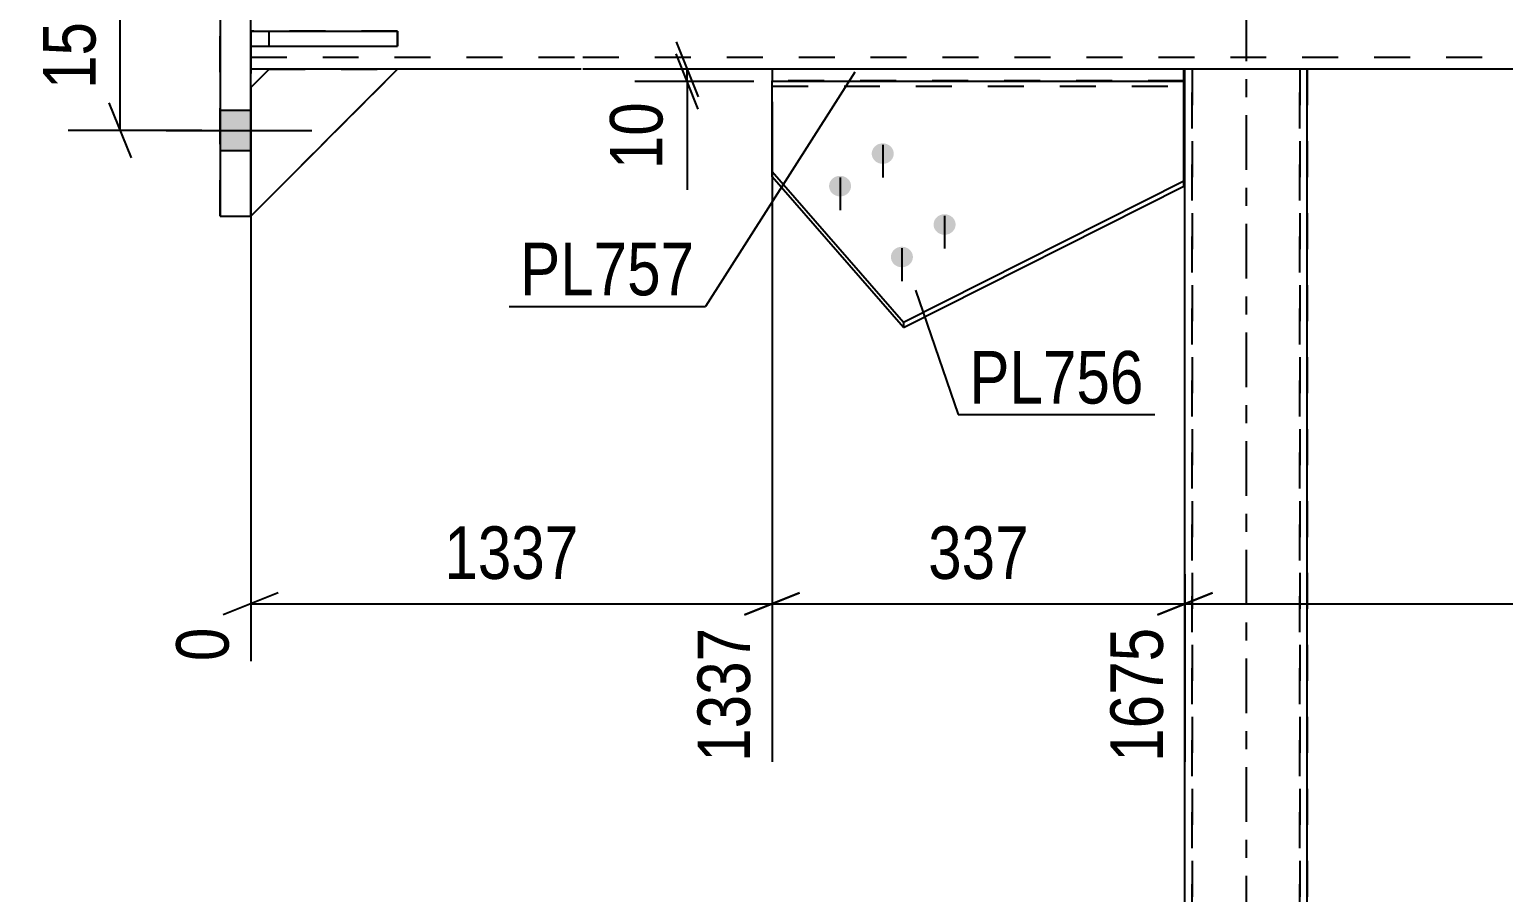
# Model space of a CAD drawing. Header units: millimetres. Extents: x 0 to 1189, y 0 to 841.
# Drawn here: x 79.6 to 160, y 127 to 174 of the extents above; entities that cross this region are included whole.
import ezdxf

# ---------------------------------------------------------------- set-up
doc = ezdxf.new("R2010")
doc.units = ezdxf.units.MM
doc.linetypes.add('DXK_LINE_DOT2', pattern=[3.9198, 1.9599, -1.9599])
doc.linetypes.add('DXK_LINE_DOT3', pattern=[5.9187, 2.979, -0.9799, 0.9799, -0.9799])
doc.styles.add('Arial Narrow', font='ARIALN.TTF', dxfattribs={"height": 0.2})

# ---------------------------------------------------------------- blocks, each defined once
blk = doc.blocks.new('Part-761549426-3176 - 3171')
at = {"color": 7, "linetype": 'DXK_LINE_DOT2'}
for p, q in [((91.696, 185.189), (91.696, 171.855)), ((91.696, 171.855), (91.696, 185.189)), ((91.696, 172.522), (91.696, 172.522)), ((91.696, 172.522), (109.696, 172.522)), ((109.796, 172.522), (371.556, 172.522)), ((91.696, 171.855), (91.696, 171.855)), ((99.696, 171.855), (92.696, 171.855))]:
    blk.add_line(p, q, dxfattribs=at)
at = {"color": 2, "linetype": 'Continuous'}
for p, q in [((92.696, 171.855), (91.696, 171.855)), ((109.696, 171.855), (99.696, 171.855)), ((371.556, 171.855), (109.796, 171.855))]:
    blk.add_line(p, q, dxfattribs=at)
blk = doc.blocks.new('Part-761549426-3335 - 3171')
at = {"color": 2, "linetype": 'Continuous'}
for p, q in [((91.696, 173.922), (91.696, 173.922)), ((91.696, 173.922), (99.696, 173.922)), ((91.696, 173.922), (91.696, 173.122)), ((99.696, 173.922), (99.696, 173.122)), ((91.696, 173.122), (91.696, 173.122)), ((91.696, 173.122), (99.696, 173.122))]:
    blk.add_line(p, q, dxfattribs=at)
at = {"color": 7, "linetype": 'DXK_LINE_DOT2'}
for p, q in [((91.696, 173.122), (91.696, 173.922)), ((92.696, 173.122), (92.696, 173.922))]:
    blk.add_line(p, q, dxfattribs=at)
blk = doc.blocks.new('Part-761549426-3197 - 3171')
at = {"color": 7, "linetype": 'DXK_LINE_DOT3'}
blk.add_line((145.931, 181.195), (145.932, 39.157), dxfattribs=at)
at = {"color": 2, "linetype": 'Continuous'}
for p, q in [((142.599, 65.071), (142.598, 171.855)), ((149.265, 64.561), (149.264, 171.855))]:
    blk.add_line(p, q, dxfattribs=at)
at = {"color": 7, "linetype": 'DXK_LINE_DOT2'}
for p, q in [((149.264, 171.855), (142.598, 171.855)), ((142.599, 45.964), (142.598, 171.855)), ((142.999, 51.03), (142.998, 171.855)), ((142.998, 171.855), (142.999, 45.964)), ((148.865, 51.03), (148.864, 171.855)), ((148.864, 171.855), (148.865, 45.964)), ((149.264, 171.855), (149.264, 171.855)), ((149.264, 171.855), (149.265, 45.964))]:
    blk.add_line(p, q, dxfattribs=at)
blk = doc.blocks.new('Part-761549426-3202 - 3171')
at = {"color": 2, "linetype": 'Continuous'}
for p, q in [((90.029, 193.189), (90.029, 193.189)), ((91.696, 193.189), (90.029, 193.189)), ((90.029, 193.189), (90.029, 163.855)), ((91.696, 193.189), (91.696, 193.189)), ((91.696, 163.855), (91.696, 193.189)), ((90.029, 163.855), (90.029, 163.855)), ((90.029, 163.855), (91.696, 163.855)), ((91.696, 163.855), (91.696, 163.855))]:
    blk.add_line(p, q, dxfattribs=at)
at = {"color": 7, "linetype": 'DXK_LINE_DOT2'}
for p, q in [((90.029, 163.855), (90.029, 193.189)), ((91.696, 193.189), (91.696, 163.855))]:
    blk.add_line(p, q, dxfattribs=at)
blk = doc.blocks.new('Part-761549426-3237 - 3171')
at = {"color": 7, "linetype": 'DXK_LINE_DOT2'}
for p, q in [((142.548, 171.225), (120.104, 171.225)), ((120.104, 171.225), (120.104, 171.189)), ((120.104, 171.189), (120.104, 171.225)), ((142.548, 171.225), (142.548, 171.189)), ((142.548, 171.189), (142.548, 171.225)), ((120.104, 170.94), (142.548, 170.94))]:
    blk.add_line(p, q, dxfattribs=at)
at = {"color": 2, "linetype": 'Continuous'}
for p, q in [((120.104, 166), (120.104, 171.189)), ((142.548, 165.485), (142.548, 171.189)), ((120.104, 166.286), (127.263, 158.079)), ((127.263, 157.794), (120.104, 166)), ((127.263, 158.079), (142.548, 165.771)), ((127.263, 157.794), (142.548, 165.485)), ((127.263, 158.079), (127.263, 157.794))]:
    blk.add_line(p, q, dxfattribs=at)
blk = doc.blocks.new('Part-761549426-3303 - 3171')
at = {"color": 2, "linetype": 'Continuous'}
for p, q in [((120.104, 171.855), (120.104, 171.189)), ((142.548, 171.189), (120.104, 171.189)), ((142.548, 171.855), (142.548, 171.189)), ((142.548, 171.189), (142.548, 171.189))]:
    blk.add_line(p, q, dxfattribs=at)
at = {"color": 7, "linetype": 'DXK_LINE_DOT2'}
for p, q in [((142.548, 171.855), (120.104, 171.855)), ((120.104, 171.855), (120.104, 171.189)), ((142.548, 171.189), (142.548, 171.855)), ((142.548, 171.855), (142.548, 171.855))]:
    blk.add_line(p, q, dxfattribs=at)
blk = doc.blocks.new('Bolt-761549426-3239 - 3171')
at = {"linetype": 'Continuous'}
for points in [[(91.696, 187.422), (91.696, 189.622), (90.029, 189.622), (90.029, 187.422)], [(91.696, 187.422), (91.696, 189.622), (90.029, 189.622), (90.029, 187.422)], [(91.696, 187.422), (91.696, 189.622), (90.029, 189.622), (90.029, 187.422)], [(91.696, 187.422), (91.696, 189.622), (90.029, 189.622), (90.029, 187.422)], [(91.696, 177.422), (91.696, 179.622), (90.029, 179.622), (90.029, 177.422)], [(91.696, 177.422), (91.696, 179.622), (90.029, 179.622), (90.029, 177.422)], [(91.696, 167.422), (91.696, 169.622), (90.029, 169.622), (90.029, 167.422)], [(91.696, 167.422), (91.696, 169.622), (90.029, 169.622), (90.029, 167.422)], [(91.696, 167.422), (91.696, 169.622), (90.029, 169.622), (90.029, 167.422)], [(91.696, 167.422), (91.696, 169.622), (90.029, 169.622), (90.029, 167.422)]]:
    blk.add_hatch(color=1, dxfattribs=at).paths.add_polyline_path(points)
at = {"color": 1, "linetype": 'Continuous'}
for p, q in [((90.029, 189.622), (91.696, 189.622)), ((90.029, 189.622), (91.696, 189.622)), ((90.029, 189.622), (91.696, 189.622)), ((90.029, 189.622), (91.696, 189.622)), ((87.096, 188.522), (95.029, 188.522)), ((87.096, 188.522), (95.029, 188.522)), ((87.096, 188.522), (95.029, 188.522)), ((87.096, 188.522), (95.029, 188.522)), ((90.029, 187.422), (91.696, 187.422)), ((90.029, 187.422), (91.696, 187.422)), ((90.029, 187.422), (91.696, 187.422)), ((90.029, 187.422), (91.696, 187.422)), ((90.029, 179.622), (91.696, 179.622)), ((90.029, 179.622), (91.696, 179.622)), ((87.096, 178.522), (95.029, 178.522)), ((87.096, 178.522), (95.029, 178.522)), ((90.029, 177.422), (91.696, 177.422)), ((90.029, 177.422), (91.696, 177.422)), ((90.029, 169.622), (91.696, 169.622)), ((90.029, 169.622), (91.696, 169.622)), ((90.029, 169.622), (91.696, 169.622)), ((90.029, 169.622), (91.696, 169.622)), ((87.096, 168.522), (95.029, 168.522)), ((87.096, 168.522), (95.029, 168.522)), ((87.096, 168.522), (95.029, 168.522)), ((87.096, 168.522), (95.029, 168.522)), ((90.029, 167.422), (91.696, 167.422)), ((90.029, 167.422), (91.696, 167.422)), ((90.029, 167.422), (91.696, 167.422)), ((90.029, 167.422), (91.696, 167.422))]:
    blk.add_line(p, q, dxfattribs=at)
blk = doc.blocks.new('Part-761549426-3267 - 3171')
at = {"color": 7, "linetype": 'DXK_LINE_DOT2'}
for p, q in [((91.696, 170.855), (92.696, 171.855)), ((99.696, 171.855), (91.696, 163.855)), ((91.696, 170.855), (92.696, 171.855)), ((91.696, 163.855), (99.696, 171.855)), ((92.696, 171.855), (99.696, 171.855)), ((91.696, 163.855), (91.696, 170.855)), ((91.696, 170.855), (91.696, 170.855)), ((91.696, 163.855), (91.696, 170.855)), ((91.696, 163.855), (91.696, 163.855))]:
    blk.add_line(p, q, dxfattribs=at)
blk = doc.blocks.new('Part-761549426-3295 - 3171')
at = {"color": 7, "linetype": 'DXK_LINE_DOT2'}
for p, q in [((91.696, 170.855), (92.696, 171.855)), ((99.696, 171.855), (91.696, 163.855)), ((91.696, 170.855), (92.696, 171.855)), ((91.696, 163.855), (99.696, 171.855)), ((92.696, 171.855), (99.696, 171.855)), ((91.696, 163.855), (91.696, 170.855)), ((91.696, 170.855), (91.696, 170.855)), ((91.696, 163.855), (91.696, 170.855)), ((91.696, 163.855), (91.696, 163.855))]:
    blk.add_line(p, q, dxfattribs=at)
blk = doc.blocks.new('Bolt-761549426-3298 - 3171')
at = {"linetype": 'Continuous'}
for points in [[(126.134, 166.7), (126.009, 166.712), (125.89, 166.748), (125.781, 166.807), (125.688, 166.885), (125.614, 166.98), (125.563, 167.087), (125.537, 167.202), (125.537, 167.319), (125.563, 167.434), (125.614, 167.541), (125.688, 167.635), (125.781, 167.714), (125.89, 167.772), (126.009, 167.809), (126.134, 167.821), (126.259, 167.809), (126.378, 167.772), (126.487, 167.714), (126.58, 167.635), (126.654, 167.541), (126.705, 167.434), (126.731, 167.319), (126.731, 167.202), (126.705, 167.087), (126.654, 166.98), (126.58, 166.885), (126.487, 166.807), (126.378, 166.748), (126.259, 166.712)], [(123.808, 164.93), (123.684, 164.942), (123.564, 164.978), (123.456, 165.037), (123.362, 165.115), (123.289, 165.21), (123.238, 165.317), (123.212, 165.432), (123.212, 165.549), (123.238, 165.664), (123.289, 165.771), (123.362, 165.865), (123.456, 165.944), (123.564, 166.002), (123.684, 166.039), (123.808, 166.051), (123.933, 166.039), (124.052, 166.002), (124.161, 165.944), (124.254, 165.865), (124.328, 165.771), (124.379, 165.664), (124.405, 165.549), (124.405, 165.432), (124.379, 165.317), (124.328, 165.21), (124.254, 165.115), (124.161, 165.037), (124.052, 164.978), (123.933, 164.942)], [(129.503, 162.838), (129.378, 162.85), (129.259, 162.886), (129.15, 162.945), (129.057, 163.023), (128.983, 163.118), (128.932, 163.225), (128.906, 163.34), (128.906, 163.457), (128.932, 163.572), (128.983, 163.679), (129.057, 163.773), (129.15, 163.852), (129.259, 163.91), (129.378, 163.947), (129.503, 163.959), (129.628, 163.947), (129.747, 163.91), (129.856, 163.852), (129.949, 163.773), (130.023, 163.679), (130.074, 163.572), (130.1, 163.457), (130.1, 163.34), (130.074, 163.225), (130.023, 163.118), (129.949, 163.023), (129.856, 162.945), (129.747, 162.886), (129.628, 162.85)], [(127.177, 161.068), (127.052, 161.08), (126.933, 161.116), (126.825, 161.175), (126.731, 161.253), (126.658, 161.348), (126.607, 161.455), (126.581, 161.57), (126.581, 161.687), (126.607, 161.802), (126.658, 161.909), (126.731, 162.003), (126.825, 162.082), (126.933, 162.14), (127.052, 162.177), (127.177, 162.189), (127.302, 162.177), (127.421, 162.14), (127.53, 162.082), (127.623, 162.003), (127.697, 161.909), (127.748, 161.802), (127.774, 161.687), (127.774, 161.57), (127.748, 161.455), (127.697, 161.348), (127.623, 161.253), (127.53, 161.175), (127.421, 161.116), (127.302, 161.08)]]:
    blk.add_hatch(color=1, dxfattribs=at).paths.add_polyline_path(points)
at = {"color": 1, "linetype": 'Continuous'}
for p, q in [((126.134, 167.737), (126.134, 165.951)), ((123.808, 165.966), (123.808, 164.181)), ((129.503, 163.875), (129.503, 162.089)), ((127.177, 162.104), (127.177, 160.319))]:
    blk.add_line(p, q, dxfattribs=at)
blk = doc.blocks.new('Part-761549426-3341 - 3171')
at = {"color": 7, "linetype": 'DXK_LINE_DOT2'}
for p, q in [((99.696, 173.922), (91.695, 173.922)), ((91.695, 173.922), (91.695, 173.122)), ((91.696, 173.122), (91.696, 173.922)), ((92.696, 173.122), (92.696, 173.922)), ((99.696, 173.122), (99.696, 173.922)), ((91.695, 173.122), (99.696, 173.122))]:
    blk.add_line(p, q, dxfattribs=at)
blk = doc.blocks.new('Part-761549426-3343 - 3171')
at = {"color": 2, "linetype": 'Continuous'}
for p, q in [((91.696, 170.855), (92.696, 171.855)), ((91.696, 163.855), (99.696, 171.855)), ((92.696, 171.855), (92.696, 171.855)), ((99.696, 171.855), (92.696, 171.855)), ((99.696, 171.855), (99.696, 171.855))]:
    blk.add_line(p, q, dxfattribs=at)
at = {"color": 7, "linetype": 'DXK_LINE_DOT2'}
for p, q in [((91.696, 170.855), (92.696, 171.855)), ((99.696, 171.855), (91.696, 163.855)), ((91.696, 163.855), (91.696, 170.855)), ((91.696, 170.855), (91.696, 170.855)), ((91.696, 170.855), (91.696, 163.855)), ((91.696, 163.855), (91.696, 163.855))]:
    blk.add_line(p, q, dxfattribs=at)
blk = doc.blocks.new('StraightDimension-761549426-16388 - 3171')
at = {"color": 7, "linetype": 'Continuous'}
for p, q in [((91.696, 170.855), (91.696, 139.615)), ((120.104, 170.083), (120.104, 134.13)), ((93.196, 143.343), (90.196, 142.143)), ((118.604, 142.143), (121.604, 143.343)), ((91.696, 142.743), (120.104, 142.743))]:
    blk.add_line(p, q, dxfattribs=at)
at = {"color": 0}
blk.add_wipeout([(110.156, 143.493), (110.156, 147.693), (101.644, 147.693), (101.644, 143.493)], dxfattribs=at)
at = {"color": 3, "style": 'Arial Narrow'}
blk.add_text('1337', height=2.8633, dxfattribs=at).set_placement((102.244, 144.093))
at = {"color": 0, "linetype": 'Continuous'}
for points in [[(91.096, 142.043), (86.896, 142.043), (86.896, 139.015), (91.096, 139.015)], [(119.504, 142.043), (115.304, 142.043), (115.304, 133.53), (119.504, 133.53)]]:
    blk.add_wipeout(points, dxfattribs=at)
at = {"color": 3, "linetype": 'Continuous', "style": 'Arial Narrow'}
for s, height, p in [('0', 2.863, (90.496, 139.615)), ('1337', 2.8633, (118.904, 134.13))]:
    blk.add_text(s, height=height, rotation=90.00021, dxfattribs=at).set_placement(p)
blk = doc.blocks.new('StraightDimension-761549426-16387 - 3171')
at = {"color": 7, "linetype": 'Continuous'}
for p, q in [((120.104, 170.083), (120.104, 134.13)), ((142.598, 144.359), (142.598, 134.13)), ((121.604, 143.343), (118.604, 142.143)), ((141.098, 142.143), (144.098, 143.343)), ((120.104, 142.743), (142.598, 142.743))]:
    blk.add_line(p, q, dxfattribs=at)
at = {"color": 0}
blk.add_wipeout([(134.693, 143.493), (134.693, 147.693), (128.009, 147.693), (128.009, 143.493)], dxfattribs=at)
at = {"color": 3, "style": 'Arial Narrow'}
blk.add_text('337', height=2.8633, dxfattribs=at).set_placement((128.609, 144.093))
at = {"color": 0, "linetype": 'Continuous'}
blk.add_wipeout([(141.998, 142.043), (137.798, 142.043), (137.798, 133.53), (141.998, 133.53)], dxfattribs=at)
at = {"color": 3, "linetype": 'Continuous', "style": 'Arial Narrow'}
blk.add_text('1675', height=2.8633, rotation=90.00021, dxfattribs=at).set_placement((141.398, 134.13))
blk = doc.blocks.new('StraightDimension-761549426-16349 - 3171')
at = {"color": 7, "linetype": 'Continuous'}
for p, q in [((114.882, 173.355), (116.082, 170.355)), ((116.082, 169.689), (114.882, 172.689)), ((119.104, 171.855), (112.632, 171.855)), ((119.104, 171.189), (112.632, 171.189)), ((115.482, 171.189), (115.482, 171.855)), ((115.482, 171.189), (115.482, 165.283)), ((115.482, 171.189), (115.482, 165.283))]:
    blk.add_line(p, q, dxfattribs=at)
at = {"color": 0}
blk.add_wipeout([(114.732, 170.664), (110.532, 170.664), (110.532, 165.808), (114.732, 165.808)], dxfattribs=at)
at = {"color": 3, "style": 'Arial Narrow'}
blk.add_text('10', height=2.8633, rotation=90.00021, dxfattribs=at).set_placement((114.132, 166.408))
blk = doc.blocks.new('StraightDimension-761549426-16370 - 3171')
at = {"color": 7, "linetype": 'Continuous'}
for p, q in [((83.989, 180.022), (85.189, 177.022)), ((89.029, 178.522), (81.739, 178.522)), ((84.589, 168.522), (84.589, 178.522)), ((85.189, 167.022), (83.989, 170.022)), ((89.029, 168.522), (81.739, 168.522))]:
    blk.add_line(p, q, dxfattribs=at)
at = {"color": 0}
blk.add_wipeout([(83.839, 176.864), (79.639, 176.864), (79.639, 170.18), (83.839, 170.18)], dxfattribs=at)
at = {"color": 3, "style": 'Arial Narrow'}
blk.add_text('150', height=2.8633, rotation=90.00021, dxfattribs=at).set_placement((83.239, 170.78))
blk = doc.blocks.new('StraightDimension-761549426-16386 - 3171')
at = {"color": 7, "linetype": 'Continuous'}
for p, q in [((142.598, 144.359), (142.598, 134.13)), ((144.098, 143.343), (141.098, 142.143)), ((142.598, 142.743), (389.656, 142.743))]:
    blk.add_line(p, q, dxfattribs=at)
blk = doc.blocks.new('Mark-761549426-16336 - 3171')
at = {"color": 30, "linetype": 'Continuous'}
for p in [(124.613, 171.703), (105.772, 158.941)]:
    blk.add_line(p, (116.476, 158.941), dxfattribs=at)
at = {"color": 0}
blk.add_wipeout([(115.876, 159.541), (115.876, 162.541), (106.372, 162.541), (106.372, 159.541)], dxfattribs=at)
blk.add_wipeout([(115.876, 159.541), (115.876, 162.541), (106.372, 162.541), (106.372, 159.541)], dxfattribs=at)
at = {"color": 3, "style": 'Arial Narrow'}
blk.add_text('PL757', height=2.8633, dxfattribs=at).set_placement((106.372, 159.541))
blk = doc.blocks.new('Mark-761549426-16333 - 3171')
at = {"color": 30, "linetype": 'Continuous'}
for p, q in [((127.915, 159.816), (130.252, 153.044)), ((130.252, 153.044), (140.956, 153.044))]:
    blk.add_line(p, q, dxfattribs=at)
at = {"color": 0}
blk.add_wipeout([(140.356, 153.644), (140.356, 156.644), (130.852, 156.644), (130.852, 153.644)], dxfattribs=at)
blk.add_wipeout([(140.356, 153.644), (140.356, 156.644), (130.852, 156.644), (130.852, 153.644)], dxfattribs=at)
at = {"color": 3, "style": 'Arial Narrow'}
blk.add_text('PL756', height=2.8633, dxfattribs=at).set_placement((130.852, 153.644))

msp = doc.modelspace()

# ---------------------------------------------------------------- block references
for name in ['Part-761549426-3202 - 3171', 'Bolt-761549426-3239 - 3171', 'Part-761549426-3176 - 3171', 'Part-761549426-3197 - 3171', 'Part-761549426-3341 - 3171', 'Part-761549426-3335 - 3171', 'Part-761549426-3267 - 3171', 'Part-761549426-3295 - 3171', 'Part-761549426-3343 - 3171', 'Part-761549426-3303 - 3171', 'Part-761549426-3237 - 3171', 'Bolt-761549426-3298 - 3171']:
    msp.add_blockref(name, (0, 0))

# ---------------------------------------------------------------- next in the draw order: block references
msp.add_blockref('StraightDimension-761549426-16388 - 3171', (0, 0))

# ---------------------------------------------------------------- next in the draw order: block references
for name in ['StraightDimension-761549426-16370 - 3171', 'StraightDimension-761549426-16387 - 3171']:
    msp.add_blockref(name, (0, 0))

# ---------------------------------------------------------------- next in the draw order: block references
for name in ['StraightDimension-761549426-16349 - 3171', 'StraightDimension-761549426-16386 - 3171']:
    msp.add_blockref(name, (0, 0))

# ---------------------------------------------------------------- next in the draw order: block references
for name in ['Mark-761549426-16336 - 3171', 'Mark-761549426-16333 - 3171']:
    msp.add_blockref(name, (0, 0))

doc.saveas('drawing.dxf')
